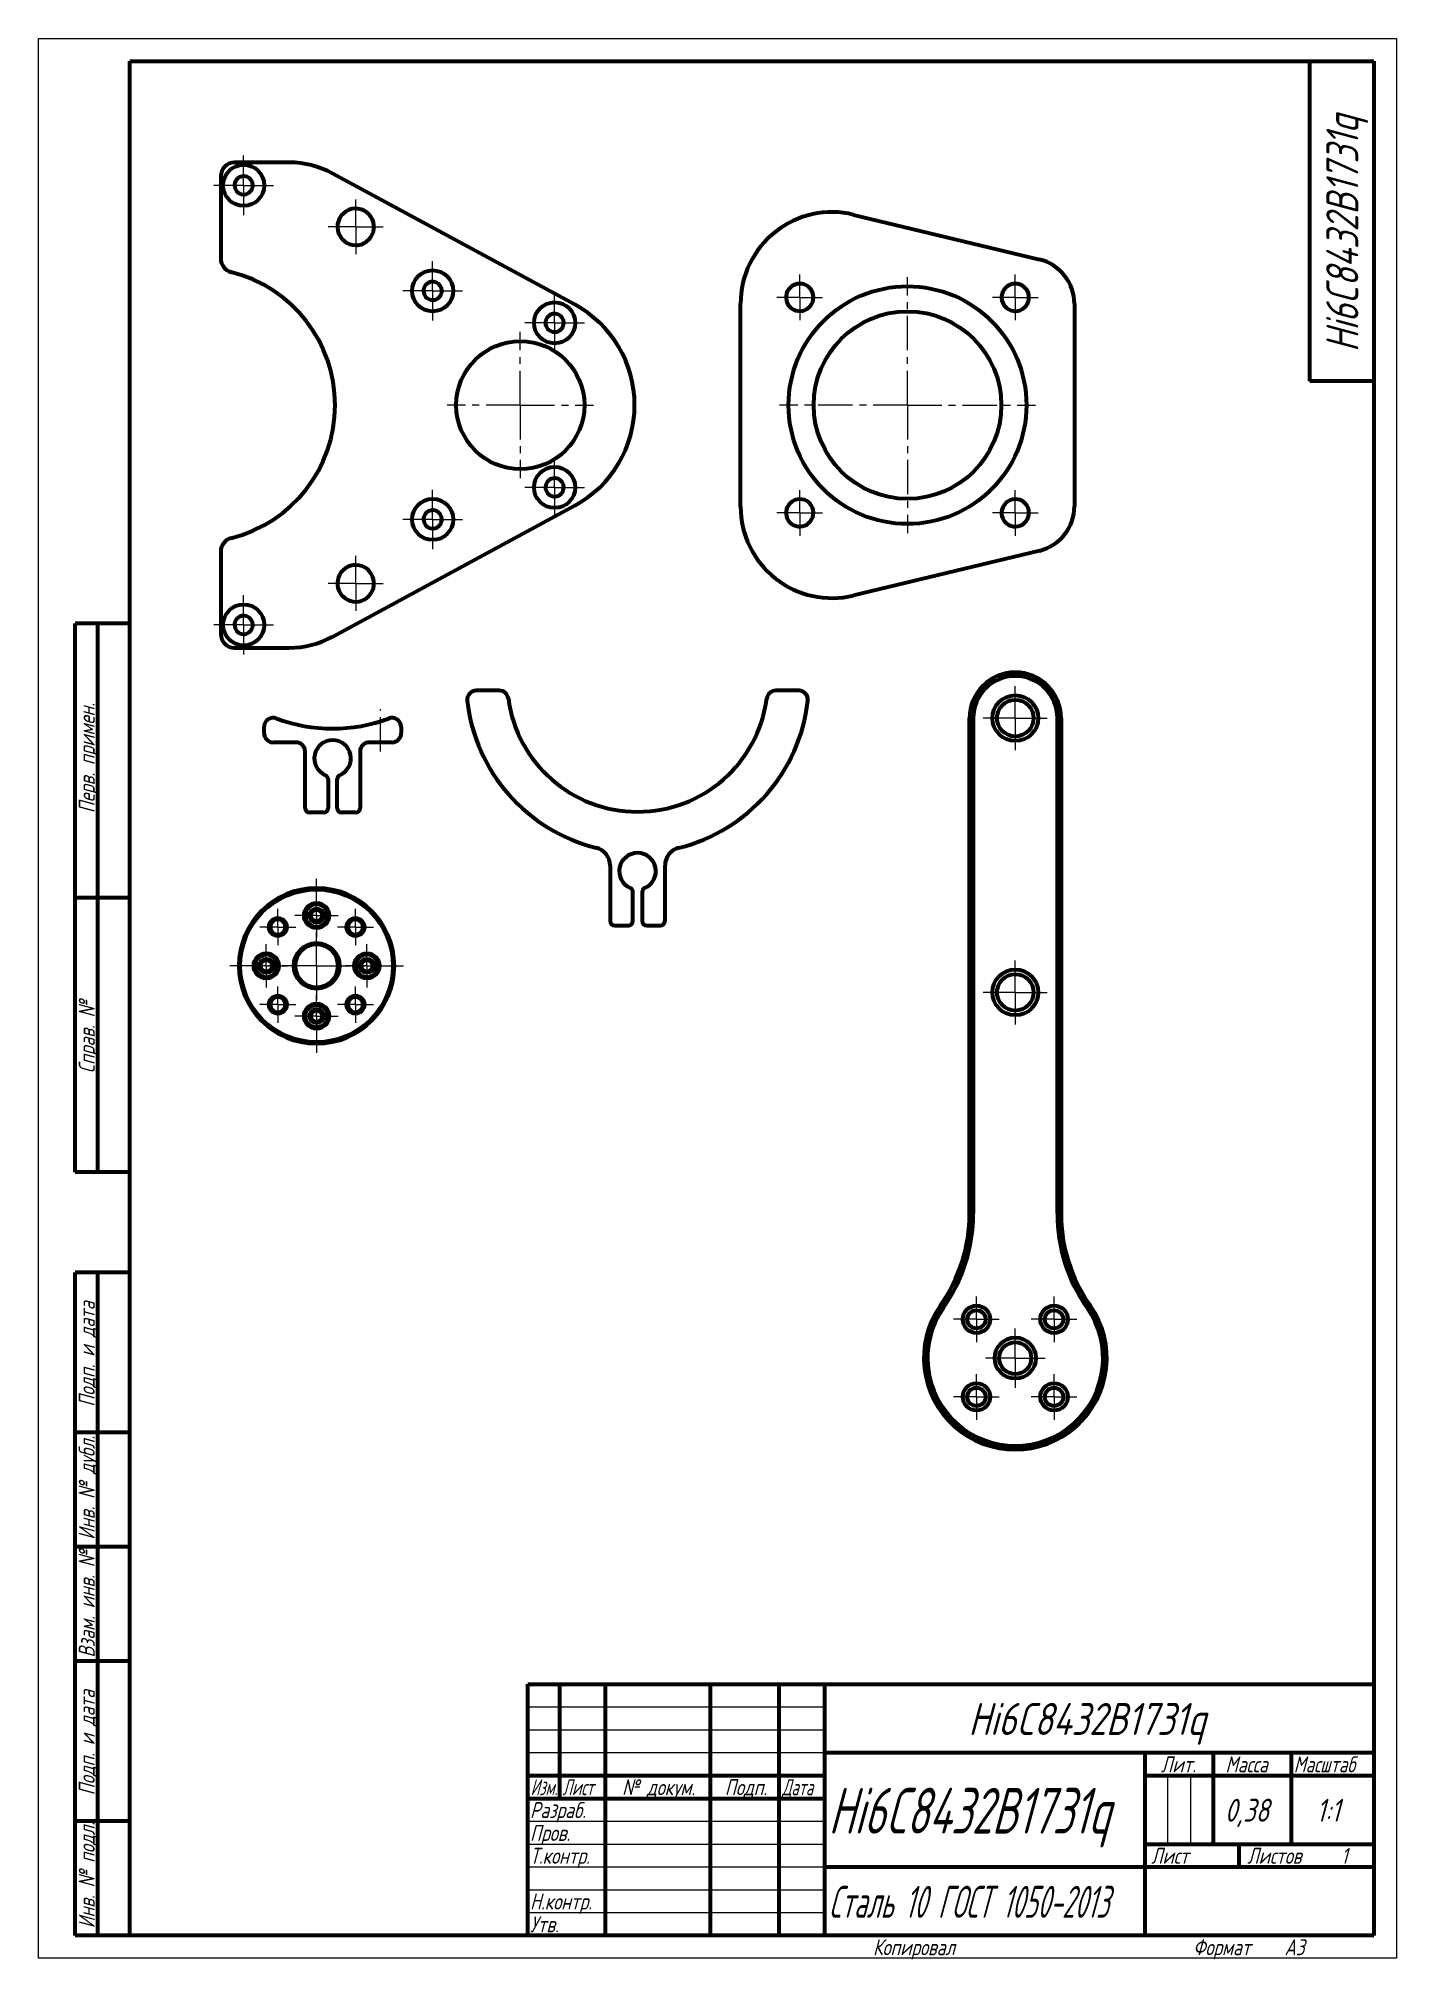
# Model space of a CAD drawing. Header units: millimetres. Extents: x 0 to 297, y 0 to 420.
import ezdxf

# ---------------------------------------------------------------- set-up
doc = ezdxf.new("R2010")
doc.units = ezdxf.units.MM
for name, pattern in [('K5LT_AXLED', [12, 7.5, -1.5, 1.5, -1.5]), ('K5LT_BASIC', [0]), ('K5LT_THIN', [0])]:
    doc.linetypes.add(name, pattern=pattern)
doc.layers.add('Системный слой (1)', color=251, linetype='Continuous', true_color=0x6c6c6c)
doc.styles.add('KTEXTSTYLE', font='GOST_AU.SHX', dxfattribs={"width": 0.96, "height": 5})

# ---------------------------------------------------------------- blocks, each defined once
blk = doc.blocks.new('U0')
at = {"layer": 'Системный слой (1)', "color": 30, "linetype": 'K5LT_AXLED', "lineweight": 18, "true_color": 0xff8000}
for q in [(44.88, 298.2), (38.38, 291.7), (51.38, 291.7), (44.88, 285.2)]:
    blk.add_line((44.88, 291.7), q, dxfattribs=at)
blk = doc.blocks.new('U1')
at = {"layer": 'Системный слой (1)', "color": 30, "linetype": 'K5LT_AXLED', "lineweight": 18, "true_color": 0xff8000}
for q in [(44.88, 394.36), (38.38, 387.86), (51.38, 387.86), (44.88, 381.36)]:
    blk.add_line((44.88, 387.86), q, dxfattribs=at)
blk = doc.blocks.new('U2')
at = {"layer": 'Системный слой (1)', "color": 30, "linetype": 'K5LT_AXLED', "lineweight": 18, "true_color": 0xff8000}
for q in [(69.38, 306.78), (63.38, 300.78), (75.38, 300.78), (69.38, 294.78)]:
    blk.add_line((69.38, 300.78), q, dxfattribs=at)
blk = doc.blocks.new('U3')
at = {"layer": 'Системный слой (1)', "color": 30, "linetype": 'K5LT_AXLED', "lineweight": 18, "true_color": 0xff8000}
for q in [(69.38, 384.78), (63.38, 378.78), (75.38, 378.78), (69.38, 372.78)]:
    blk.add_line((69.38, 378.78), q, dxfattribs=at)
blk = doc.blocks.new('U4')
at = {"layer": 'Системный слой (1)', "color": 30, "linetype": 'K5LT_AXLED', "lineweight": 18, "true_color": 0xff8000}
for q in [(86.21, 321.28), (79.71, 314.78), (92.71, 314.78), (86.21, 308.28)]:
    blk.add_line((86.21, 314.78), q, dxfattribs=at)
blk = doc.blocks.new('U5')
at = {"layer": 'Системный слой (1)', "color": 30, "linetype": 'K5LT_AXLED', "lineweight": 18, "true_color": 0xff8000}
for q in [(86.21, 371.28), (79.71, 364.78), (92.71, 364.78), (86.21, 358.28)]:
    blk.add_line((86.21, 364.78), q, dxfattribs=at)
blk = doc.blocks.new('U6')
at = {"layer": 'Системный слой (1)', "color": 30, "linetype": 'K5LT_AXLED', "lineweight": 18, "true_color": 0xff8000}
for q in [(105.38, 355.78), (89.38, 339.78), (121.38, 339.78), (105.38, 323.78)]:
    blk.add_line((105.38, 339.78), q, dxfattribs=at)
blk = doc.blocks.new('U7')
at = {"layer": 'Системный слой (1)', "color": 30, "linetype": 'K5LT_AXLED', "lineweight": 18, "true_color": 0xff8000}
for q in [(112.88, 328.28), (106.38, 321.78), (119.38, 321.78), (112.88, 315.28)]:
    blk.add_line((112.88, 321.78), q, dxfattribs=at)
blk = doc.blocks.new('U8')
at = {"layer": 'Системный слой (1)', "color": 30, "linetype": 'K5LT_AXLED', "lineweight": 18, "true_color": 0xff8000}
for q in [(112.88, 364.28), (106.38, 357.78), (119.38, 357.78), (112.88, 351.28)]:
    blk.add_line((112.88, 357.78), q, dxfattribs=at)
blk = doc.blocks.new('U9')
at = {"layer": 'Системный слой (1)', "color": 30, "linetype": 'K5LT_AXLED', "lineweight": 18, "true_color": 0xff8000}
for q in [(166.48, 321.21), (161.48, 316.21), (171.48, 316.21), (166.48, 311.21)]:
    blk.add_line((166.48, 316.21), q, dxfattribs=at)
blk = doc.blocks.new('U10')
at = {"layer": 'Системный слой (1)', "color": 30, "linetype": 'K5LT_AXLED', "lineweight": 18, "true_color": 0xff8000}
for q in [(166.48, 368.35), (161.48, 363.35), (171.48, 363.35), (166.48, 358.35)]:
    blk.add_line((166.48, 363.35), q, dxfattribs=at)
blk = doc.blocks.new('U11')
at = {"layer": 'Системный слой (1)', "color": 30, "linetype": 'K5LT_AXLED', "lineweight": 18, "true_color": 0xff8000}
for q in [(190.05, 367.78), (162.05, 339.78), (218.05, 339.78), (190.05, 311.78)]:
    blk.add_line((190.05, 339.78), q, dxfattribs=at)
blk = doc.blocks.new('U12')
at = {"layer": 'Системный слой (1)', "color": 30, "linetype": 'K5LT_AXLED', "lineweight": 18, "true_color": 0xff8000}
for q in [(213.62, 321.21), (208.62, 316.21), (218.62, 316.21), (213.62, 311.21)]:
    blk.add_line((213.62, 316.21), q, dxfattribs=at)
blk = doc.blocks.new('U13')
at = {"layer": 'Системный слой (1)', "color": 30, "linetype": 'K5LT_AXLED', "lineweight": 18, "true_color": 0xff8000}
for q in [(213.62, 368.35), (208.62, 363.35), (218.62, 363.35), (213.62, 358.35)]:
    blk.add_line((213.62, 363.35), q, dxfattribs=at)
blk = doc.blocks.new('U14')
at = {"layer": 'Системный слой (1)', "color": 30, "linetype": 'K5LT_AXLED', "lineweight": 18, "true_color": 0xff8000}
for q in [(205.13, 127.82), (200.13, 122.82), (210.13, 122.82), (205.13, 117.82)]:
    blk.add_line((205.13, 122.82), q, dxfattribs=at)
blk = doc.blocks.new('U15')
at = {"layer": 'Системный слой (1)', "color": 30, "linetype": 'K5LT_AXLED', "lineweight": 18, "true_color": 0xff8000}
for q in [(205.13, 144.79), (200.13, 139.79), (210.13, 139.79), (205.13, 134.79)]:
    blk.add_line((205.13, 139.79), q, dxfattribs=at)
blk = doc.blocks.new('U16')
at = {"layer": 'Системный слой (1)', "color": 30, "linetype": 'K5LT_AXLED', "lineweight": 18, "true_color": 0xff8000}
for q in [(213.62, 137.81), (207.12, 131.31), (220.12, 131.31), (213.62, 124.81)]:
    blk.add_line((213.62, 131.31), q, dxfattribs=at)
blk = doc.blocks.new('U17')
at = {"layer": 'Системный слой (1)', "color": 30, "linetype": 'K5LT_AXLED', "lineweight": 18, "true_color": 0xff8000}
for q in [(213.62, 218.31), (206.62, 211.31), (220.62, 211.31), (213.62, 204.31)]:
    blk.add_line((213.62, 211.31), q, dxfattribs=at)
blk = doc.blocks.new('U18')
at = {"layer": 'Системный слой (1)', "color": 30, "linetype": 'K5LT_AXLED', "lineweight": 18, "true_color": 0xff8000}
for q in [(213.62, 278.31), (206.62, 271.31), (220.62, 271.31), (213.62, 264.31)]:
    blk.add_line((213.62, 271.31), q, dxfattribs=at)
blk = doc.blocks.new('U19')
at = {"layer": 'Системный слой (1)', "color": 30, "linetype": 'K5LT_AXLED', "lineweight": 18, "true_color": 0xff8000}
for q in [(222.1, 127.82), (217.1, 122.82), (227.1, 122.82), (222.1, 117.82)]:
    blk.add_line((222.1, 122.82), q, dxfattribs=at)
blk = doc.blocks.new('U20')
at = {"layer": 'Системный слой (1)', "color": 30, "linetype": 'K5LT_AXLED', "lineweight": 18, "true_color": 0xff8000}
for q in [(222.1, 144.79), (217.1, 139.79), (227.1, 139.79), (222.1, 134.79)]:
    blk.add_line((222.1, 139.79), q, dxfattribs=at)
blk = doc.blocks.new('U21')
at = {"layer": 'Системный слой (1)', "color": 30, "linetype": 'K5LT_AXLED', "lineweight": 18, "true_color": 0xff8000}
for q in [(49.83, 221.87), (45.08, 217.12), (54.58, 217.12), (49.83, 212.37)]:
    blk.add_line((49.83, 217.12), q, dxfattribs=at)
blk = doc.blocks.new('U22')
at = {"layer": 'Системный слой (1)', "color": 30, "linetype": 'K5LT_AXLED', "lineweight": 18, "true_color": 0xff8000}
for q in [(52.35, 212.58), (48.4, 208.63), (56.3, 208.63), (52.35, 204.68)]:
    blk.add_line((52.35, 208.63), q, dxfattribs=at)
blk = doc.blocks.new('U23')
at = {"layer": 'Системный слой (1)', "color": 30, "linetype": 'K5LT_AXLED', "lineweight": 18, "true_color": 0xff8000}
for q in [(52.35, 229.56), (48.4, 225.61), (56.3, 225.61), (52.35, 221.66)]:
    blk.add_line((52.35, 225.61), q, dxfattribs=at)
blk = doc.blocks.new('U24')
at = {"layer": 'Системный слой (1)', "color": 30, "linetype": 'K5LT_AXLED', "lineweight": 18, "true_color": 0xff8000}
for q in [(60.83, 210.87), (56.08, 206.12), (65.58, 206.12), (60.83, 201.37)]:
    blk.add_line((60.83, 206.12), q, dxfattribs=at)
blk = doc.blocks.new('U25')
at = {"layer": 'Системный слой (1)', "color": 30, "linetype": 'K5LT_AXLED', "lineweight": 18, "true_color": 0xff8000}
for q in [(60.83, 236.12), (41.83, 217.12), (79.83, 217.12), (60.83, 198.12)]:
    blk.add_line((60.83, 217.12), q, dxfattribs=at)
blk = doc.blocks.new('U26')
at = {"layer": 'Системный слой (1)', "color": 30, "linetype": 'K5LT_AXLED', "lineweight": 18, "true_color": 0xff8000}
for q in [(60.83, 232.87), (56.08, 228.12), (65.58, 228.12), (60.83, 223.37)]:
    blk.add_line((60.83, 228.12), q, dxfattribs=at)
blk = doc.blocks.new('U27')
at = {"layer": 'Системный слой (1)', "color": 30, "linetype": 'K5LT_AXLED', "lineweight": 18, "true_color": 0xff8000}
for q in [(69.32, 212.58), (65.37, 208.63), (73.27, 208.63), (69.32, 204.68)]:
    blk.add_line((69.32, 208.63), q, dxfattribs=at)
blk = doc.blocks.new('U28')
at = {"layer": 'Системный слой (1)', "color": 30, "linetype": 'K5LT_AXLED', "lineweight": 18, "true_color": 0xff8000}
for q in [(69.32, 229.56), (65.37, 225.61), (73.27, 225.61), (69.32, 221.66)]:
    blk.add_line((69.32, 225.61), q, dxfattribs=at)
blk = doc.blocks.new('U29')
at = {"layer": 'Системный слой (1)', "color": 30, "linetype": 'K5LT_AXLED', "lineweight": 18, "true_color": 0xff8000}
for q in [(71.83, 221.87), (67.08, 217.12), (76.58, 217.12), (71.83, 212.37)]:
    blk.add_line((71.83, 217.12), q, dxfattribs=at)
blk = doc.blocks.new('U30')
at = {"color": 7, "linetype": 'K5LT_THIN', "lineweight": 18}
for p, q in [((0, 0), (0, 420)), ((0, 420), (297, 420)), ((297, 420), (297, 0)), ((107, 55), (172, 55)), ((107, 50), (172, 50)), ((107, 45), (172, 45)), ((246.96, 25), (246.96, 40)), ((251.98, 25), (251.98, 40)), ((107, 30), (172, 30)), ((107, 25), (172, 25)), ((107, 20), (172, 20)), ((107, 15), (172, 15)), ((107, 10), (172, 10)), ((297, 0), (0, 0))]:
    blk.add_line(p, q, dxfattribs=at)
at = {"color": 150, "linetype": 'K5LT_BASIC', "lineweight": 60, "true_color": 0x0080ff}
for p, q in [((20, 5), (20, 415)), ((20, 415), (292, 415)), ((278, 345), (278, 415)), ((292, 415), (292, 5)), ((292, 345), (278, 345)), ((8, 172), (8, 292)), ((20, 292), (8, 292)), ((13, 172), (13, 292)), ((20, 232), (8, 232)), ((20, 172), (8, 172)), ((8, 5), (8, 150)), ((20, 150), (8, 150)), ((13, 5), (13, 150)), ((20, 115), (8, 115)), ((20, 90), (8, 90)), ((20, 65), (8, 65)), ((107, 60), (292, 60)), ((107, 5), (107, 60)), ((114, 35), (114, 60)), ((124, 5), (124, 60)), ((147, 5), (147, 60)), ((162, 5), (162, 60)), ((172, 5), (172, 60)), ((172, 45), (292, 45)), ((242, 5), (242, 45)), ((257, 25), (257, 45)), ((274, 25), (274, 45)), ((107, 40), (172, 40)), ((242, 40), (257, 40)), ((257, 40), (292, 40)), ((107, 35), (172, 35)), ((20, 30), (8, 30)), ((242, 25), (292, 25)), ((262.57, 20), (262.57, 25)), ((172, 20), (242, 20)), ((242, 20), (292, 20)), ((20, 5), (8, 5)), ((292, 5), (20, 5))]:
    blk.add_line(p, q, dxfattribs=at)
at = {"color": 7, "attachment_point": 1, "rotation": 90, "style": 'KTEXTSTYLE'}
for s, insert, char_height in [('\\H5.0;\\W1.000;\\Q15;\\Q15;\\W0.965;\\H7.00;Hi6C8432B1731q', (281.64, 351.41), 7), ('\\H5.0;\\W1.000;\\Q15;\\Q15;\\W0.965;\\H3.50;Перв. примен.', (8.82, 250.52), 3.5), ('\\H5.0;\\W1.000;\\Q15;\\Q15;\\W0.965;\\H3.50;Справ. №', (8.82, 193.63), 3.5), ('\\H5.0;\\W1.000;\\Q15;\\Q15;\\W0.965;\\H3.50;Подп. и дата', (8.82, 120.66), 3.5), ('\\H5.0;\\W1.000;\\Q15;\\Q15;\\W0.965;\\H3.50;Инв. № дубл.', (8.82, 91.57), 3.5), ('\\H5.0;\\W1.000;\\Q15;\\Q15;\\W0.965;\\H3.50;Взам. инв. №', (8.82, 65.8), 3.5), ('\\H5.0;\\W1.000;\\Q15;\\Q15;\\W0.965;\\H3.50;Подп. и дата', (8.82, 35.66), 3.5), ('\\H5.0;\\W1.000;\\Q15;\\Q15;\\W0.965;\\H3.50;Инв. № подл.', (8.82, 6.57), 3.5)]:
    blk.add_mtext(s, dxfattribs=dict(at, insert=insert, char_height=char_height))
at = {"color": 7, "attachment_point": 1, "style": 'KTEXTSTYLE'}
for s, insert, char_height in [('\\H5.0;\\W1.000;\\Q15;\\Q15;\\W0.965;\\H7.00;Hi6C8432B1731q', (203.41, 55.86), 7), ('\\H5.0;\\W1.000;\\Q15;\\Q15;\\W0.965;\\H3.50;Лит.', (245.47, 44.18), 3.5), ('\\H5.0;\\W1.000;\\Q15;\\Q15;\\W0.965;\\H3.50;Масса', (259.58, 44.18), 3.5), ('\\H5.0;\\W1.000;\\Q15;\\Q15;\\W0.930;\\H3.50;Масштаб', (274.52, 44.18), 3.5), ('\\H5.0;\\W1.000;\\Q15;\\Q15;\\W0.784;\\H3.50;Изм.', (107.62, 39.18), 3.5), ('\\H5.0;\\W1.000;\\Q15;\\Q15;\\W0.799;\\H3.50;Лист', (114.61, 39.18), 3.5), ('\\H5.0;\\W1.000;\\Q15;\\Q15;\\W0.965;\\H3.50;№ докум.', (127.63, 39.18), 3.5), ('\\H5.0;\\W1.000;\\Q15;\\Q15;\\W0.965;\\H3.50;Подп.', (150.1, 39.18), 3.5), ('\\H5.0;\\W1.000;\\Q15;\\Q15;\\W0.799;\\H3.50;Дата', (162.61, 39.18), 3.5), ('\\H5.0;\\W1.000;\\Q15;\\Q15;\\W0.965;\\H3.50;Разраб.', (107.5, 34.18), 3.5), ('\\H5.0;\\W1.000;\\Q15;\\Q15;\\W0.802;\\H10.00;Hi6C8432B1731q', (172.81, 37.29), 10), ('\\H5.0;\\W1.000;\\Q15;\\Q15;\\W0.965;0,38', (259.43, 34.9), 5), ('\\H5.0;\\W1.000;\\Q15;\\Q15;\\W0.965;{\\c16711680;1:1}', (279.44, 34.9), 5), ('\\H5.0;\\W1.000;\\Q15;\\Q15;\\W0.965;\\H3.50;Пров.', (107.5, 29.18), 3.5), ('\\H5.0;\\W1.000;\\Q15;\\Q15;\\W0.965;\\H3.50;Т.контр.', (107.5, 24.18), 3.5), ('\\H5.0;\\W1.000;\\Q15;\\Q15;\\W0.965;\\H3.50;Лист', (243.32, 24.18), 3.5), ('\\H5.0;\\W1.000;\\Q15;\\Q15;\\W0.965;\\H3.50;Листов', (264.36, 24.18), 3.5), ('\\H5.0;\\W1.000;\\Q15;\\Q15;\\W0.965;\\H3.50;1', (284.91, 24.18), 3.5), ('\\H5.0;\\W1.000;\\Q15;\\Q15;\\W0.965;\\H3.50;Н.контр.', (107.5, 14.18), 3.5), ('\\H5.0;\\W1.000;\\Q15;\\Q15;\\W0.705;\\H7.00;Сталь 10 ГОСТ 1050-2013', (172.84, 15.86), 7), ('\\H5.0;\\W1.000;\\Q15;\\Q15;\\W0.965;\\H3.50;Утв.', (107.5, 9.18), 3.5), ('\\H5.0;\\W1.000;\\Q15;\\Q15;\\W0.965;\\H3.50;Копировал', (182.5, 4.18), 3.5), ('\\H5.0;\\W1.000;\\Q15;\\Q15;\\W0.965;\\H3.50;Формат', (252.5, 4.18), 3.5), ('\\H5.0;\\W1.000;\\Q15;\\Q15;\\W0.965;\\H3.50;A3', (272.5, 4.18), 3.5)]:
    blk.add_mtext(s, dxfattribs=dict(at, insert=insert, char_height=char_height))

msp = doc.modelspace()

# ---------------------------------------------------------------- linework, layer by layer
at = {"layer": 'Системный слой (1)', "color": 150, "linetype": 'K5LT_BASIC', "lineweight": 60, "true_color": 0x0080ff}
for p, q in [((54.81, 392.86), (42.88, 392.86)), ((39.88, 389.86), (39.88, 371.8)), ((117.29, 361.77), (64.33, 390.45)), ((178.24, 381.44), (218.89, 371.63)), ((153.55, 317.57), (153.55, 362)), ((226.55, 361.91), (226.55, 317.66)), ((64.33, 289.12), (117.29, 317.8)), ((39.88, 307.77), (39.88, 289.7)), ((218.89, 307.94), (178.24, 298.13)), ((42.88, 286.7), (54.81, 286.7)), ((95.62, 277.32), (95.62, 277.32)), ((100.78, 277.32), (95.76, 277.32)), ((166.27, 277.32), (161.25, 277.32)), ((166.41, 277.32), (166.41, 277.32)), ((49.33, 268.01), (49.33, 269.37)), ((79.33, 269.37), (79.33, 268.01)), ((203.62, 162.93), (203.62, 271.31)), ((204.42, 271.31), (204.42, 162.93)), ((222.82, 162.93), (222.82, 271.31)), ((223.62, 271.31), (223.62, 162.93)), ((56.33, 266.01), (51.33, 266.01)), ((77.33, 266.01), (72.33, 266.01)), ((58.33, 251.64), (58.33, 264.01)), ((70.33, 264.01), (70.33, 251.64)), ((63.33, 257.93), (63.33, 251.64)), ((65.33, 251.64), (65.33, 257.93)), ((62.33, 250.64), (59.33, 250.64)), ((69.33, 250.64), (66.33, 250.64)), ((125.02, 239.06), (125.02, 226.95)), ((137.02, 226.95), (137.02, 239.06)), ((130.02, 226.95), (130.02, 233.24)), ((132.02, 233.24), (132.02, 226.95)), ((126.02, 225.95), (129.02, 225.95)), ((133.02, 225.95), (136.02, 225.95))]:
    msp.add_line(p, q, dxfattribs=at)
at = {"layer": 'Системный слой (1)', "color": 30, "linetype": 'K5LT_AXLED', "lineweight": 18, "true_color": 0xff8000}
msp.add_line((74.83, 264.01), (74.83, 273.3), dxfattribs=at)
at = {"layer": 'Системный слой (1)', "color": 150, "linetype": 'K5LT_BASIC', "lineweight": 60, "true_color": 0x0080ff}
for centre, radius in [((44.88, 387.86), 4.5), ((86.21, 364.78), 4.5), ((190.05, 339.78), 26), ((112.88, 357.78), 4.5), ((190.05, 339.78), 20.5), ((105.38, 339.78), 14), ((112.88, 321.78), 4.5), ((86.21, 314.78), 4.5), ((44.88, 291.7), 4.5), ((213.62, 271.31), 5), ((213.62, 271.31), 4), ((60.83, 217.12), 16.7), ((52.35, 225.61), 1.95), ((60.83, 228.12), 2.75), ((60.83, 228.12), 1.55), ((60.83, 228.12), 1.25), ((69.32, 225.61), 1.95), ((49.83, 217.12), 2.75), ((49.83, 217.12), 1.55), ((60.83, 217.12), 5), ((71.83, 217.12), 2.75), ((71.83, 217.12), 1.55), ((49.83, 217.12), 1.25), ((71.83, 217.12), 1.25), ((213.62, 211.31), 5), ((213.62, 211.31), 4), ((52.35, 208.63), 1.95), ((69.32, 208.63), 1.95), ((60.83, 206.12), 2.75), ((60.83, 206.12), 2.45), ((60.83, 206.12), 1.55), ((60.83, 206.12), 1.25), ((205.13, 139.79), 3), ((205.13, 139.79), 2), ((222.1, 139.79), 3), ((222.1, 139.79), 2), ((213.62, 131.31), 4.5), ((213.62, 131.31), 3.5), ((205.13, 122.82), 3), ((205.13, 122.82), 2), ((222.1, 122.82), 3), ((222.1, 122.82), 2)]:
    msp.add_circle(centre, radius, dxfattribs=at)
for centre, radius, start, end in [((42.88, 389.86), 3, 90, 180), ((54.81, 372.86), 20, 61.5551, 90), ((44.88, 387.86), 2, 135, 0), ((44.88, 387.86), 2, 0, 135), ((69.38, 378.78), 4, 315, 270), ((173.55, 362), 20, 76.4336, 180), ((69.38, 378.78), 4, 270, 315), ((42.88, 371.8), 3, 180, 255.9703), ((216.55, 361.91), 10, 0, 76.4336), ((34.88, 339.78), 30, 284.0297, 75.9703), ((86.21, 364.78), 2, 135, 0), ((86.21, 364.78), 2, 0, 135), ((166.48, 363.35), 3, 135, 90), ((166.48, 363.35), 3, 90, 135), ((213.62, 363.35), 3, 135, 90), ((213.62, 363.35), 3, 90, 135), ((105.38, 339.78), 25, 298.4449, 61.5551), ((112.88, 357.78), 2, 135, 0), ((112.88, 357.78), 2, 0, 135), ((112.88, 321.78), 2, 0, 135), ((112.88, 321.78), 2, 135, 0), ((86.21, 314.78), 2, 135, 0), ((86.21, 314.78), 2, 0, 135), ((173.55, 317.57), 20, 180, 283.5664), ((166.48, 316.21), 3, 135, 90), ((166.48, 316.21), 3, 90, 135), ((213.62, 316.21), 3, 135, 90), ((213.62, 316.21), 3, 90, 135), ((216.55, 317.66), 10, 283.5664, 0), ((42.88, 307.77), 3, 104.0297, 180), ((69.38, 300.78), 4, 135, 270), ((69.38, 300.78), 4, 270, 135), ((44.88, 291.7), 2, 135, 0), ((44.88, 291.7), 2, 0, 135), ((42.88, 289.7), 3, 180, 270), ((54.81, 306.7), 20, 270, 298.4449), ((213.62, 271.31), 10, 0, 180), ((213.62, 271.31), 9.2, 0, 180), ((95.76, 275.32), 2, 90, 186.4727), ((131.02, 279.32), 37.48, 186.4727, 256.0508), ((95.76, 275.32), 2, 93.5984, 94.2008), ((100.78, 275.32), 2, 7.5359, 90), ((131.02, 279.32), 28.5, 187.5359, 352.4641), ((131.02, 279.32), 37.48, 283.9492, 353.5273), ((161.25, 275.32), 2, 90, 172.4641), ((166.27, 275.32), 2, 353.5273, 90), ((166.27, 275.32), 2, 85.7992, 86.4008), ((51.33, 269.37), 2, 69.43, 180), ((64.33, 304.01), 35, 249.43, 290.57), ((64.33, 304.01), 35, 284.0552, 290.57), ((77.33, 269.37), 2, 0, 110.57), ((51.33, 268.01), 2, 180, 270), ((56.33, 264.01), 2, 0, 90), ((64.33, 262.51), 4, 293.5782, 246.4218), ((72.33, 264.01), 2, 90, 180), ((77.33, 268.01), 2, 270, 0), ((62.33, 257.93), 1, 0, 66.4218), ((66.33, 257.93), 1, 113.5782, 180), ((59.33, 251.64), 1, 180, 270), ((62.33, 251.64), 1, 270, 0), ((66.33, 251.64), 1, 180, 270), ((69.33, 251.64), 1, 270, 0), ((121.02, 239.06), 4, 0, 76.0508), ((131.02, 237.82), 4, 293.5782, 246.4218), ((141.02, 239.06), 4, 103.9492, 180), ((60.83, 217.12), 17, 270, 180), ((129.02, 233.24), 1, 0, 66.4218), ((133.02, 233.24), 1, 113.5782, 180), ((52.35, 225.61), 1.65, 270, 180), ((60.83, 228.12), 2.45, 90, 180), ((60.83, 228.12), 2.45, 180, 90), ((69.32, 225.61), 1.65, 270, 180), ((126.02, 226.95), 1, 180, 270), ((129.02, 226.95), 1, 270, 0), ((133.02, 226.95), 1, 180, 270), ((136.02, 226.95), 1, 270, 0), ((52.35, 225.61), 1.65, 180, 270), ((69.32, 225.61), 1.65, 180, 270), ((49.83, 217.12), 2.45, 180, 135), ((49.83, 217.12), 2.45, 135, 180), ((60.83, 217.12), 4.7, 180, 90), ((60.83, 217.12), 4.7, 90, 180), ((71.83, 217.12), 2.45, 45, 180), ((71.83, 217.12), 2.45, 180, 45), ((60.83, 217.12), 17, 180, 270), ((52.35, 208.63), 1.65, 270, 180), ((69.32, 208.63), 1.65, 270, 180), ((52.35, 208.63), 1.65, 180, 270), ((69.32, 208.63), 1.65, 180, 270), ((168.62, 162.93), 35, 324.9032, 0), ((168.62, 162.93), 35.8, 324.9032, 0), ((258.62, 162.93), 35.8, 180, 215.0968), ((258.62, 162.93), 35, 180, 215.0968), ((213.62, 131.31), 20, 144.9032, 35.0968), ((213.62, 131.31), 19.2, 144.9032, 35.0968)]:
    msp.add_arc(centre, radius, start, end, dxfattribs=at)

# ---------------------------------------------------------------- block references
msp.add_blockref('U30', (0, 0))
at = {"layer": 'Системный слой (1)'}
for name in ['U1', 'U3', 'U5', 'U10', 'U11', 'U13', 'U8', 'U6', 'U7', 'U4', 'U9', 'U12', 'U2', 'U0', 'U18', 'U25', 'U26', 'U23', 'U28', 'U21', 'U29', 'U17', 'U22', 'U24', 'U27', 'U15', 'U20', 'U16', 'U14', 'U19']:
    msp.add_blockref(name, (0, 0), dxfattribs=at)

doc.saveas('drawing.dxf')
